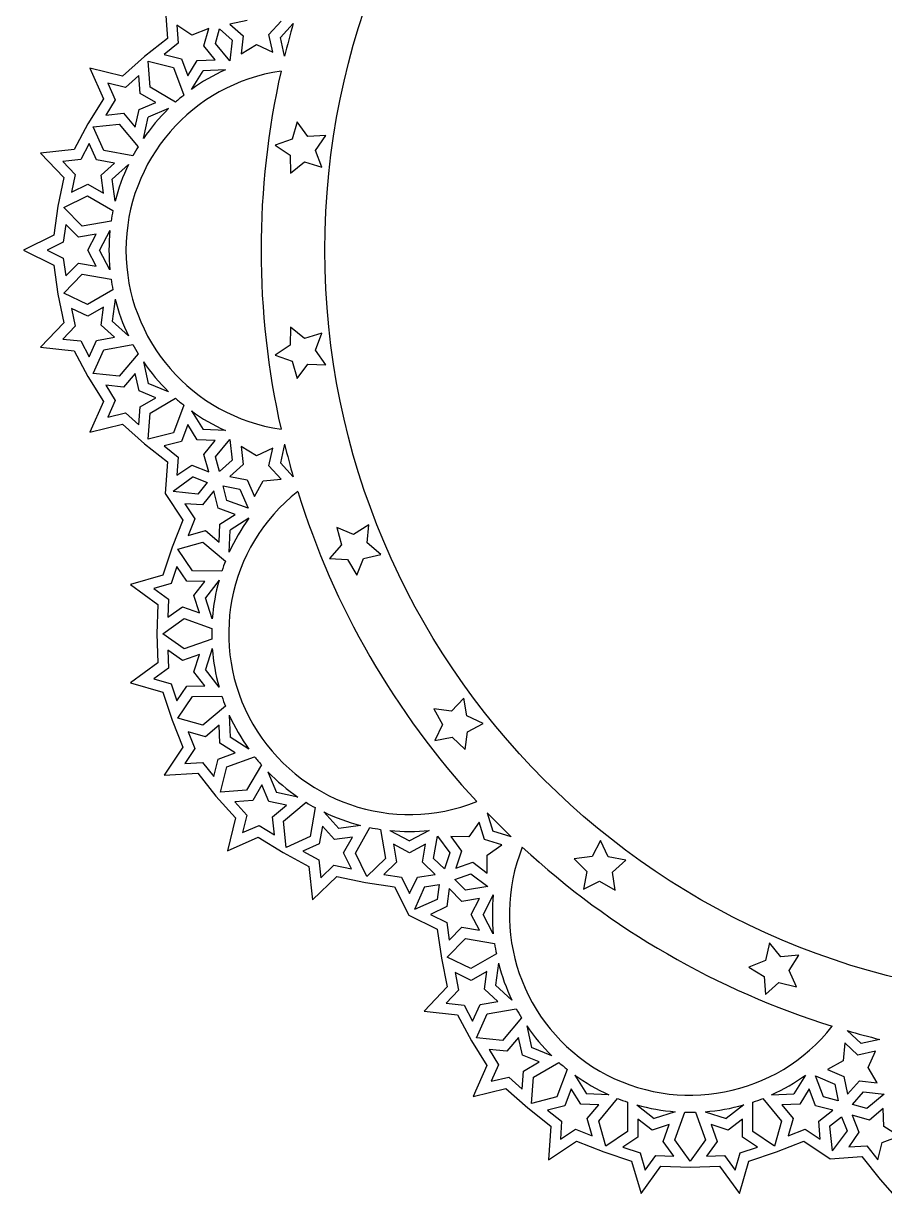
# Model space of a CAD drawing. Extents: x 129 to 581, y 103 to 417.
# Drawn here: x 129.5 to 230.7, y 114.5 to 252.9 of the extents above; entities that cross this region are included whole.
import ezdxf

# ---------------------------------------------------------------- set-up
doc = ezdxf.new("R2010")
doc.units = 0
doc.layers.get('0').update_dxf_attribs({"linetype": 'CONTINUOUS'})

msp = doc.modelspace()

# ---------------------------------------------------------------- linework, layer by layer
for p, q in [((146.161114, 254.921197), (146.40421, 251.194629)), ((147.534689, 252.742332), (147.672486, 250.629956)), ((149.295161, 251.566808), (147.534689, 252.742332)), ((151.261567, 252.350621), (149.295161, 251.566808)), ((150.687594, 250.313056), (151.261567, 252.350621)), ((152.045556, 250.601699), (152.527833, 252.313747)), ((152.527833, 252.313747), (154.025956, 250.99911)), ((155.806996, 253.306491), (153.730933, 252.89287)), ((153.730933, 252.89287), (155.322046, 251.496632)), ((158.349607, 251.6553), (159.786057, 253.210205)), ((161.21545, 252.946576), (159.690602, 251.295981)), ((146.40421, 251.194629), (143.70123, 249.062417)), ((154.025956, 250.99911), (153.738594, 248.564763)), ((155.322046, 251.496632), (155.073884, 249.394363)), ((158.816156, 249.590488), (158.349607, 251.6553)), ((160.185862, 249.104101), (159.690602, 251.295981)), ((147.672486, 250.629956), (146.01048, 249.318904)), ((146.01048, 249.318904), (148.062051, 248.797197)), ((152.040697, 248.685103), (150.687594, 250.313056)), ((153.738594, 248.564763), (152.045556, 250.601699)), ((155.073884, 249.394363), (156.893466, 250.47614)), ((156.893466, 250.47614), (158.816156, 249.590488)), ((143.70123, 249.062417), (141.132044, 246.770756)), ((144.382517, 245.45748), (144.153748, 248.523127)), ((144.153748, 248.523127), (147.133096, 247.765489)), ((148.062051, 248.797197), (148.795347, 246.811399)), ((148.795347, 246.811399), (149.92549, 248.601342)), ((149.92549, 248.601342), (152.040697, 248.685103)), ((137.28455, 247.710972), (138.878592, 244.085197)), ((141.132044, 246.770756), (137.28455, 247.710972)), ((143.047642, 246.832788), (141.467904, 245.423694)), ((143.205172, 244.721793), (143.047642, 246.832788)), ((147.133096, 247.765489), (148.331862, 244.519182)), ((149.229532, 245.197357), (150.61964, 247.399039)), ((153.221406, 247.502067), (150.61964, 247.399039)), ((139.411549, 245.926208), (140.263511, 243.988354)), ((141.467904, 245.423694), (139.411549, 245.926208)), ((147.371342, 243.713211), (144.382517, 245.45748)), ((138.878592, 244.085197), (137.067881, 241.1571)), ((140.263511, 243.988354), (139.150143, 242.187929)), ((145.033466, 243.654806), (143.205172, 244.721793)), ((139.150143, 242.187929), (141.256422, 242.399363)), ((141.256422, 242.399363), (142.624679, 240.784125)), ((142.624679, 240.784125), (143.074469, 242.852653)), ((143.074469, 242.852653), (145.033466, 243.654806)), ((146.547592, 242.946943), (144.137969, 241.960271)), ((137.067881, 241.1571), (135.43743, 238.124929)), ((137.677557, 240.805103), (140.736356, 241.112154)), ((140.736356, 241.112154), (142.973129, 238.471625)), ((143.584713, 239.415922), (144.137969, 241.960271)), ((161.65861, 241.380136), (161.083377, 239.342925)), ((162.925706, 239.684381), (161.65861, 241.380136)), ((138.941043, 238.00258), (137.677557, 240.805103)), ((165.040965, 239.766835), (162.925706, 239.684381)), ((163.81976, 238.037738), (165.040965, 239.766835)), ((137.216288, 238.838394), (136.213758, 236.973976)), ((138.08632, 236.908585), (137.216288, 238.838394)), ((161.083377, 239.342925), (159.079064, 238.661862)), ((159.079064, 238.661862), (160.83881, 237.485251)), ((135.43743, 238.124929), (131.500395, 237.692523)), ((131.500395, 237.692523), (134.238394, 234.830603)), ((136.213758, 236.973976), (134.109546, 236.74287)), ((140.169285, 236.531259), (138.08632, 236.908585)), ((142.346195, 237.385742), (138.941043, 238.00258)), ((160.83881, 237.485251), (160.867173, 235.368576)), ((164.55183, 236.051487), (163.81976, 238.037738)), ((134.109546, 236.74287), (135.572913, 235.213271)), ((138.602783, 235.107465), (140.169285, 236.531259)), ((141.834201, 236.383946), (139.907358, 234.632639)), ((160.867173, 235.368576), (162.529987, 236.678601)), ((162.529987, 236.678601), (164.55183, 236.051487)), ((134.238394, 234.830603), (133.53835, 231.459792)), ((135.572913, 235.213271), (135.142471, 233.14063)), ((135.142471, 233.14063), (137.049412, 234.059703)), ((137.049412, 234.059703), (138.887596, 233.009848)), ((138.887596, 233.009848), (138.602783, 235.107465)), ((140.257687, 232.052508), (139.907358, 234.632639)), ((134.231648, 231.337545), (137.000961, 232.672249)), ((137.000961, 232.672249), (140.005955, 230.955985)), ((133.53835, 231.459792), (133.043291, 228.052837)), ((136.377456, 229.136173), (134.231648, 231.337545)), ((134.470851, 229.331679), (134.166449, 227.236815)), ((135.948447, 227.815821), (134.470851, 229.331679)), ((139.788222, 229.721165), (136.377456, 229.136173)), ((139.649741, 228.604673), (138.438083, 226.299963)), ((133.043291, 228.052837), (129.491579, 226.299963)), ((134.166449, 227.236815), (132.26818, 226.299963)), ((138.034847, 228.173667), (135.948447, 227.815821)), ((137.049783, 226.299963), (138.034847, 228.173667)), ((129.491579, 226.299963), (133.043291, 224.547088)), ((132.26818, 226.299963), (134.166449, 225.363111)), ((138.034847, 224.426259), (137.049783, 226.299963)), ((139.649741, 223.995253), (138.438083, 226.299963)), ((133.043291, 224.547088), (133.53835, 221.140133)), ((134.166449, 225.363111), (134.470851, 223.268246)), ((134.470851, 223.268246), (135.948447, 224.784104)), ((135.948447, 224.784104), (138.034847, 224.426259)), ((134.231648, 221.26238), (136.377456, 223.463753)), ((136.377456, 223.463753), (139.788222, 222.87876)), ((140.005955, 221.64394), (137.000961, 219.927676)), ((133.53835, 221.140133), (134.238394, 217.769322)), ((137.000961, 219.927676), (134.231648, 221.26238)), ((140.257687, 220.547417), (139.907358, 217.967287)), ((135.142471, 219.459295), (135.572913, 217.386655)), ((137.049412, 218.540222), (135.142471, 219.459295)), ((138.887596, 219.590078), (137.049412, 218.540222)), ((138.602783, 217.49246), (138.887596, 219.590078)), ((134.238394, 217.769322), (131.500395, 214.907402)), ((140.169285, 216.068666), (138.602783, 217.49246)), ((141.834201, 216.215979), (139.907358, 217.967287)), ((135.572913, 217.386655), (134.109546, 215.857056)), ((138.08632, 215.69134), (140.169285, 216.068666)), ((160.867173, 217.231349), (160.83881, 215.114674)), ((162.529987, 215.921324), (160.867173, 217.231349)), ((164.55183, 216.548438), (162.529987, 215.921324)), ((163.81976, 214.562187), (164.55183, 216.548438)), ((131.500395, 214.907402), (135.43743, 214.474996)), ((134.109546, 215.857056), (136.213758, 215.625949)), ((136.213758, 215.625949), (137.216288, 213.761532)), ((137.216288, 213.761532), (138.08632, 215.69134)), ((138.941043, 214.597345), (142.346195, 215.214183)), ((160.83881, 215.114674), (159.079064, 213.938063)), ((135.43743, 214.474996), (137.067881, 211.442826)), ((137.677557, 211.794822), (138.941043, 214.597345)), ((142.973129, 214.128301), (140.736356, 211.487772)), ((159.079064, 213.938063), (161.083377, 213.257)), ((165.040965, 212.83309), (163.81976, 214.562187)), ((143.584713, 213.184003), (144.137969, 210.639655)), ((161.083377, 213.257), (161.65861, 211.21979)), ((161.65861, 211.21979), (162.925706, 212.915544)), ((162.925706, 212.915544), (165.040965, 212.83309)), ((137.067881, 211.442826), (138.878592, 208.514729)), ((140.736356, 211.487772), (137.677557, 211.794822)), ((142.624679, 211.8158), (141.256422, 210.200562)), ((143.074469, 209.747272), (142.624679, 211.8158)), ((146.547592, 209.652983), (144.137969, 210.639655)), ((141.256422, 210.200562), (139.150143, 210.411996)), ((139.150143, 210.411996), (140.263511, 208.611571)), ((145.033466, 208.945119), (143.074469, 209.747272)), ((138.878592, 208.514729), (137.28455, 204.888953)), ((140.263511, 208.611571), (139.411549, 206.673717)), ((143.047642, 205.767137), (143.205172, 207.878133)), ((143.205172, 207.878133), (145.033466, 208.945119)), ((144.382517, 207.142446), (147.371342, 208.886714)), ((148.331862, 208.080743), (147.133096, 204.834436)), ((139.411549, 206.673717), (141.467904, 207.176231)), ((141.467904, 207.176231), (143.047642, 205.767137)), ((144.153748, 204.076798), (144.382517, 207.142446)), ((149.229532, 207.402568), (150.61964, 205.200887)), ((137.28455, 204.888953), (141.132044, 205.829169)), ((141.132044, 205.829169), (143.70123, 203.537508)), ((148.795347, 205.788526), (148.062051, 203.802728)), ((149.92549, 203.998583), (148.795347, 205.788526)), ((153.221406, 205.097858), (150.61964, 205.200887)), ((147.133096, 204.834436), (144.153748, 204.076798)), ((148.062051, 203.802728), (146.01048, 203.281021)), ((152.040697, 203.914822), (149.92549, 203.998583)), ((150.687594, 202.28687), (152.040697, 203.914822)), ((152.045556, 201.998226), (153.738594, 204.035162)), ((153.738594, 204.035162), (154.025956, 201.600815)), ((143.70123, 203.537508), (146.40421, 201.405297)), ((146.01048, 203.281021), (147.672486, 201.969969)), ((151.261567, 200.249304), (150.687594, 202.28687)), ((156.893466, 202.123785), (155.073884, 203.205562)), ((155.073884, 203.205562), (155.322046, 201.103293)), ((158.816156, 203.009438), (156.893466, 202.123785)), ((158.349607, 200.944625), (158.816156, 203.009438)), ((160.185862, 203.495824), (159.690602, 201.303944)), ((146.40421, 201.405297), (146.161114, 197.678729)), ((147.672486, 201.969969), (147.534689, 199.857594)), ((147.534689, 199.857594), (149.295161, 201.033117)), ((149.295161, 201.033117), (151.261567, 200.249304)), ((152.527833, 200.286178), (152.045556, 201.998226)), ((154.025956, 201.600815), (152.527833, 200.286178)), ((155.322046, 201.103293), (153.730933, 199.707055)), ((159.786057, 199.38972), (158.349607, 200.944625)), ((161.21545, 199.65335), (159.690602, 201.303944)), ((149.440278, 199.652422), (147.075418, 197.923716)), ((149.440278, 199.652422), (151.08313, 198.997579)), ((153.730933, 199.707055), (155.806996, 199.293434)), ((151.08313, 198.997579), (149.9878, 197.609041)), ((152.978579, 198.60397), (154.93331, 198.214522)), ((153.416939, 196.880155), (152.978579, 198.60397)), ((154.93331, 198.214522), (155.901621, 195.962635)), ((155.806996, 199.293434), (156.643216, 197.348735)), ((156.643216, 197.348735), (157.678132, 199.195372)), ((157.678132, 199.195372), (159.786057, 199.38972)), ((146.161114, 197.678729), (148.234926, 194.572974)), ((149.9878, 197.609041), (147.075418, 197.923716)), ((151.863524, 198.002771), (150.552472, 196.340766)), ((152.385231, 195.951201), (151.863524, 198.002771)), ((155.901621, 195.962635), (153.416939, 196.880155)), ((148.440097, 196.478563), (149.615621, 194.718091)), ((150.552472, 196.340766), (148.440097, 196.478563)), ((154.371029, 195.217904), (152.385231, 195.951201)), ((148.234926, 194.572974), (146.960182, 191.374934)), ((149.615621, 194.718091), (148.831808, 192.751684)), ((152.497326, 191.972554), (152.581087, 194.087762)), ((152.581087, 194.087762), (154.371029, 195.217904)), ((155.985071, 194.78372), (153.78339, 193.393611)), ((170.088725, 193.994592), (168.298084, 192.865555)), ((169.89568, 191.886547), (170.088725, 193.994592)), ((148.831808, 192.751684), (150.869373, 193.325658)), ((150.869373, 193.325658), (152.497326, 191.972554)), ((153.680361, 190.791845), (153.78339, 193.393611)), ((168.298084, 192.865555), (166.352869, 193.700573)), ((166.352869, 193.700573), (166.873309, 191.648681)), ((146.960182, 191.374934), (145.881032, 188.105705)), ((147.621719, 191.134155), (150.580729, 191.967695)), ((149.352663, 188.593611), (147.621719, 191.134155)), ((150.580729, 191.967695), (153.242044, 189.755693)), ((166.873309, 191.648681), (165.478054, 190.056707)), ((171.522796, 190.532438), (169.89568, 191.886547)), ((165.478054, 190.056707), (167.590344, 189.917605)), ((167.590344, 189.917605), (168.673245, 188.098692)), ((168.673245, 188.098692), (169.458272, 190.064614)), ((169.458272, 190.064614), (171.522796, 190.532438)), ((147.508973, 189.117225), (146.845426, 187.107045)), ((148.700896, 187.367814), (147.508973, 189.117225)), ((152.813195, 188.577442), (149.352663, 188.593611)), ((145.881032, 188.105705), (142.078896, 186.996209)), ((142.078896, 186.996209), (145.272265, 184.653216)), ((146.845426, 187.107045), (144.813313, 186.514057)), ((150.817738, 187.357924), (148.700896, 187.367814)), ((149.522273, 185.68374), (150.817738, 187.357924)), ((152.482941, 187.501959), (150.889482, 185.442665)), ((144.813313, 186.514057), (146.520061, 185.261807)), ((150.167007, 183.667448), (149.522273, 185.68374)), ((145.272265, 184.653216), (145.168192, 181.212054)), ((146.520061, 185.261807), (146.456069, 183.145909)), ((146.456069, 183.145909), (148.174443, 184.382156)), ((148.174443, 184.382156), (150.167007, 183.667448)), ((151.682523, 182.962566), (150.889482, 185.442665)), ((145.872185, 181.212054), (148.367658, 183.007367)), ((148.367658, 183.007367), (151.625024, 181.838989)), ((145.168192, 181.212054), (145.272265, 177.770892)), ((148.367658, 179.416741), (145.872185, 181.212054)), ((151.625024, 180.58512), (148.367658, 179.416741)), ((148.174443, 178.041952), (146.456069, 179.278199)), ((146.456069, 179.278199), (146.520061, 177.162301)), ((150.167007, 178.756661), (148.174443, 178.041952)), ((149.522273, 176.740368), (150.167007, 178.756661)), ((151.682523, 179.461542), (150.889482, 176.981444)), ((145.272265, 177.770892), (142.078896, 175.4279)), ((146.520061, 177.162301), (144.813313, 175.910051)), ((144.813313, 175.910051), (146.845426, 175.317063)), ((150.817738, 175.066185), (149.522273, 176.740368)), ((152.482941, 174.92215), (150.889482, 176.981444)), ((142.078896, 175.4279), (145.881032, 174.318404)), ((146.845426, 175.317063), (147.508973, 173.306883)), ((147.508973, 173.306883), (148.700896, 175.056294)), ((148.700896, 175.056294), (150.817738, 175.066185)), ((145.881032, 174.318404), (146.960182, 171.049174)), ((147.621719, 171.289954), (149.352663, 173.830498)), ((149.352663, 173.830498), (152.813195, 173.846666)), ((181.27432, 173.642302), (179.836911, 172.088285)), ((181.633455, 171.556124), (181.27432, 173.642302)), ((153.242044, 172.668415), (150.580729, 170.456413)), ((177.741858, 172.391392), (178.775633, 170.544116)), ((179.836911, 172.088285), (177.741858, 172.391392)), ((146.960182, 171.049174), (148.234926, 167.851134)), ((150.580729, 170.456413), (147.621719, 171.289954)), ((152.497326, 170.451554), (150.869373, 169.098451)), ((152.581087, 168.336347), (152.497326, 170.451554)), ((153.680361, 171.632263), (153.78339, 169.030497)), ((178.775633, 170.544116), (177.839954, 168.645269)), ((183.555598, 170.669284), (181.633455, 171.556124)), ((181.682503, 169.683062), (183.555598, 170.669284)), ((148.831808, 169.672424), (149.615621, 167.706018)), ((150.869373, 169.098451), (148.831808, 169.672424)), ((155.985071, 167.640388), (153.78339, 169.030497)), ((177.839954, 168.645269), (179.916272, 169.057607)), ((179.916272, 169.057607), (181.433043, 167.580947)), ((181.433043, 167.580947), (181.682503, 169.683062)), ((148.234926, 167.851134), (146.035491, 164.557245)), ((149.615621, 167.706018), (148.440097, 165.945545)), ((154.371029, 167.206204), (152.581087, 168.336347)), ((151.863524, 164.421337), (152.385231, 166.472907)), ((152.385231, 166.472907), (154.371029, 167.206204)), ((153.416939, 165.543953), (156.663246, 166.742719)), ((146.035491, 164.557245), (149.9878, 164.815067)), ((148.440097, 165.945545), (150.552472, 166.083342)), ((149.9878, 164.815067), (152.120012, 162.112087)), ((150.552472, 166.083342), (151.863524, 164.421337)), ((152.659302, 162.564605), (153.416939, 165.543953)), ((157.469218, 165.782199), (155.724949, 162.793374)), ((158.235486, 164.958448), (159.222158, 162.548826)), ((157.527623, 163.444323), (156.460636, 161.616029)), ((158.329776, 161.485326), (157.527623, 163.444323)), ((152.120012, 162.112087), (154.411673, 159.542901)), ((155.724949, 162.793374), (152.659302, 162.564605)), ((161.766507, 161.99557), (159.222158, 162.548826)), ((156.460636, 161.616029), (154.349641, 161.458499)), ((154.349641, 161.458499), (155.758734, 159.878761)), ((160.398303, 161.035536), (158.329776, 161.485326)), ((158.783066, 159.667279), (160.398303, 161.035536)), ((160.070275, 159.147213), (162.710804, 161.383986)), ((163.796686, 160.757052), (163.179848, 157.3519)), ((154.411673, 159.542901), (153.471456, 155.695406)), ((155.758734, 159.878761), (155.256221, 157.822406)), ((158.9945, 157.561), (158.783066, 159.667279)), ((164.798482, 160.245058), (166.54979, 158.318215)), ((184.019589, 160.155424), (184.686621, 158.009569)), ((155.256221, 157.822406), (157.194075, 158.674367)), ((157.194075, 158.674367), (158.9945, 157.561)), ((160.377326, 156.088414), (160.070275, 159.147213)), ((164.65117, 158.580142), (164.273844, 156.497177)), ((166.074963, 157.01364), (164.65117, 158.580142)), ((169.12992, 158.668544), (166.54979, 158.318215)), ((168.51018, 155.411818), (170.226444, 158.416811)), ((171.461264, 158.199079), (172.046256, 154.788312)), ((172.577756, 158.060597), (174.882466, 156.84894)), ((177.187176, 158.060597), (174.882466, 156.84894)), ((183.076582, 159.049347), (181.854309, 157.321005)), ((183.704945, 157.027893), (183.076582, 159.049347)), ((186.832475, 157.342537), (184.686621, 158.009569)), ((153.471456, 155.695406), (157.097232, 157.289449)), ((157.097232, 157.289449), (160.025329, 155.478738)), ((163.179848, 157.3519), (160.377326, 156.088414)), ((164.273844, 156.497177), (162.344035, 155.627145)), ((168.172581, 157.298453), (166.074963, 157.01364)), ((167.122725, 155.460269), (168.172581, 157.298453)), ((177.718676, 154.788312), (178.166422, 157.39887)), ((178.166422, 157.39887), (179.632458, 155.434344)), ((181.854309, 157.321005), (179.737617, 157.34806)), ((179.737617, 157.34806), (181.003665, 155.651522)), ((185.726399, 156.39953), (183.704945, 157.027893)), ((197.346336, 156.878546), (196.360114, 155.005451)), ((198.233176, 154.956403), (197.346336, 156.878546)), ((160.025329, 155.478738), (163.057499, 153.848287)), ((162.344035, 155.627145), (164.208452, 154.624615)), ((168.041798, 153.553328), (167.122725, 155.460269)), ((169.844884, 152.642505), (168.51018, 155.411818)), ((173.008762, 156.445704), (173.366608, 154.359304)), ((174.882466, 155.46064), (173.008762, 156.445704)), ((176.75617, 156.445704), (174.882466, 155.46064)), ((176.398324, 154.359304), (176.75617, 156.445704)), ((179.632458, 155.434344), (178.992364, 153.546774)), ((181.003665, 155.651522), (180.323841, 153.646789)), ((183.998056, 155.177257), (185.726399, 156.39953)), ((184.025112, 153.060565), (183.998056, 155.177257)), ((163.057499, 153.848287), (163.489906, 149.911252)), ((164.208452, 154.624615), (164.439559, 152.520403)), ((164.439559, 152.520403), (165.969158, 153.98377)), ((165.969158, 153.98377), (168.041798, 153.553328)), ((172.046256, 154.788312), (169.844884, 152.642505)), ((173.366608, 154.359304), (171.85075, 152.881707)), ((177.914183, 152.881707), (176.398324, 154.359304)), ((178.992364, 153.546774), (177.718676, 154.788312)), ((180.323841, 153.646789), (182.328574, 154.326614)), ((182.328574, 154.326614), (184.025112, 153.060565)), ((196.360114, 155.005451), (194.257999, 154.755991)), ((194.257999, 154.755991), (195.734659, 153.23922)), ((200.319354, 154.597269), (198.233176, 154.956403)), ((198.765336, 153.159859), (200.319354, 154.597269)), ((163.489906, 149.911252), (166.351825, 152.64925)), ((166.351825, 152.64925), (169.722637, 151.949207)), ((171.85075, 152.881707), (173.945614, 152.577306)), ((173.945614, 152.577306), (174.882466, 150.679036)), ((174.882466, 150.679036), (175.819318, 152.577306)), ((175.819318, 152.577306), (177.914183, 152.881707)), ((180.223825, 152.315312), (182.111396, 152.955406)), ((182.111396, 152.955406), (184.075922, 151.48937)), ((195.734659, 153.23922), (195.32232, 151.162902)), ((199.068444, 151.064807), (198.765336, 153.159859)), ((169.722637, 151.949207), (173.129592, 151.454147)), ((173.129592, 151.454147), (174.782348, 148.105297)), ((176.63534, 151.454147), (175.451665, 148.774614)), ((176.63534, 151.454147), (178.385514, 151.708463)), ((178.385514, 151.708463), (178.131199, 149.958289)), ((179.558759, 151.237131), (179.254357, 149.142266)), ((181.036356, 149.721273), (179.558759, 151.237131)), ((181.465364, 151.041624), (180.223825, 152.315312)), ((184.075922, 151.48937), (181.465364, 151.041624)), ((195.32232, 151.162902), (197.221168, 152.098581)), ((197.221168, 152.098581), (199.068444, 151.064807)), ((178.131199, 149.958289), (175.451665, 148.774614)), ((183.122756, 150.079118), (181.036356, 149.721273)), ((182.137691, 148.205414), (183.122756, 150.079118)), ((184.737649, 150.510124), (183.525991, 148.205414)), ((179.254357, 149.142266), (177.356088, 148.205414)), ((177.356088, 148.205414), (179.254357, 147.268562)), ((183.122756, 146.331711), (182.137691, 148.205414)), ((184.737649, 145.900704), (183.525991, 148.205414)), ((174.782348, 148.105297), (178.131199, 146.45254)), ((179.254357, 147.268562), (179.558759, 145.173698)), ((178.131199, 146.45254), (178.626259, 143.045585)), ((179.558759, 145.173698), (181.036356, 146.689556)), ((181.036356, 146.689556), (183.122756, 146.331711)), ((179.319556, 143.167832), (181.465364, 145.369204)), ((181.465364, 145.369204), (184.876131, 144.784212)), ((217.20949, 144.845744), (216.741666, 142.78122)), ((218.563599, 143.218628), (217.20949, 144.845744)), ((178.626259, 143.045585), (179.326302, 139.674774)), ((182.08887, 141.833128), (179.319556, 143.167832)), ((185.093863, 143.549392), (182.08887, 141.833128)), ((216.741666, 142.78122), (214.775743, 141.996193)), ((220.671643, 143.411673), (218.563599, 143.218628)), ((219.542606, 141.621033), (220.671643, 143.411673)), ((180.23038, 141.364747), (180.660822, 139.292106)), ((182.137321, 140.445674), (180.23038, 141.364747)), ((183.975505, 141.495529), (182.137321, 140.445674)), ((183.690692, 139.397912), (183.975505, 141.495529)), ((185.345595, 142.452869), (184.995267, 139.872738)), ((214.775743, 141.996193), (216.594656, 140.913293)), ((220.377625, 139.675818), (219.542606, 141.621033)), ((216.594656, 140.913293), (216.733758, 138.801003)), ((216.733758, 138.801003), (218.325733, 140.196257)), ((218.325733, 140.196257), (220.377625, 139.675818)), ((179.326302, 139.674774), (176.588304, 136.812854)), ((180.660822, 139.292106), (179.197454, 137.762507)), ((185.257194, 137.974118), (183.690692, 139.397912)), ((186.92211, 138.121431), (184.995267, 139.872738)), ((179.197454, 137.762507), (181.301666, 137.531401)), ((181.301666, 137.531401), (182.304196, 135.666983)), ((182.304196, 135.666983), (183.174229, 137.596792)), ((183.174229, 137.596792), (185.257194, 137.974118)), ((184.028952, 136.502797), (187.434103, 137.119635)), ((176.588304, 136.812854), (180.525339, 136.380448)), ((180.525339, 136.380448), (182.15579, 133.348277)), ((182.765466, 133.700274), (184.028952, 136.502797)), ((188.061038, 136.033752), (185.824265, 133.393223)), ((188.672622, 135.089455), (189.225877, 132.545106)), ((226.330401, 134.538399), (227.980996, 133.013551)), ((182.15579, 133.348277), (183.966501, 130.42018)), ((185.824265, 133.393223), (182.765466, 133.700274)), ((187.712587, 133.721252), (186.344331, 132.106014)), ((188.162378, 131.652724), (187.712587, 133.721252)), ((226.066772, 133.109005), (225.872424, 131.00108)), ((227.621677, 131.672556), (226.066772, 133.109005)), ((230.172876, 133.508811), (227.980996, 133.013551)), ((186.344331, 132.106014), (184.238051, 132.317448)), ((184.238051, 132.317448), (185.351419, 130.517023)), ((190.121374, 130.850571), (188.162378, 131.652724)), ((191.6355, 131.558434), (189.225877, 132.545106)), ((229.686489, 132.139105), (227.621677, 131.672556)), ((228.800837, 130.216414), (229.686489, 132.139105)), ((183.966501, 130.42018), (182.372458, 126.794405)), ((185.351419, 130.517023), (184.499457, 128.579169)), ((188.293081, 129.783584), (190.121374, 130.850571)), ((189.470426, 129.047898), (192.459251, 130.792166)), ((225.872424, 131.00108), (224.025787, 129.966164)), ((229.882614, 128.396833), (228.800837, 130.216414)), ((184.499457, 128.579169), (186.555813, 129.081683)), ((186.555813, 129.081683), (188.135551, 127.672589)), ((188.135551, 127.672589), (188.293081, 129.783584)), ((189.241657, 125.98225), (189.470426, 129.047898)), ((193.41977, 129.986195), (192.221005, 126.739888)), ((194.31744, 129.30802), (195.707549, 127.106338)), ((221.460772, 129.30802), (220.070663, 127.106338)), ((222.639687, 129.22457), (224.891574, 128.256259)), ((223.557207, 126.739888), (222.639687, 129.22457)), ((224.025787, 129.966164), (225.970486, 129.129944)), ((225.970486, 129.129944), (226.384107, 127.053882)), ((182.372458, 126.794405), (186.219953, 127.734621)), ((186.219953, 127.734621), (188.789139, 125.44296)), ((193.883256, 127.693978), (193.149959, 125.70818)), ((195.013399, 125.904035), (193.883256, 127.693978)), ((221.894956, 127.693978), (220.764813, 125.904035)), ((222.628253, 125.70818), (221.894956, 127.693978)), ((224.891574, 128.256259), (225.281022, 126.301528)), ((226.384107, 127.053882), (227.780345, 128.644994)), ((227.780345, 128.644994), (229.882614, 128.396833)), ((192.221005, 126.739888), (189.241657, 125.98225)), ((198.309315, 127.00331), (195.707549, 127.106338)), ((197.133465, 123.903678), (199.345467, 126.564992)), ((200.523718, 126.136144), (200.50755, 122.675611)), ((215.270662, 122.675611), (215.254494, 126.136144)), ((216.432745, 126.564992), (218.644747, 123.903678)), ((217.468897, 127.00331), (220.070663, 127.106338)), ((225.281022, 126.301528), (223.557207, 126.739888)), ((226.96323, 125.850781), (228.277867, 127.348904)), ((228.277867, 127.348904), (230.712214, 127.061543)), ((230.712214, 127.061543), (228.675278, 125.368505)), ((188.789139, 125.44296), (191.492119, 123.310748)), ((193.149959, 125.70818), (191.098389, 125.186473)), ((191.098389, 125.186473), (192.760394, 123.875421)), ((197.128606, 125.820274), (195.013399, 125.904035)), ((195.775503, 124.192321), (197.128606, 125.820274)), ((201.599201, 125.805889), (203.658495, 124.21243)), ((206.138594, 125.005472), (203.658495, 124.21243)), ((206.093793, 121.690606), (207.262171, 124.947973)), ((208.51604, 124.947973), (209.684419, 121.690606)), ((209.639618, 125.005472), (212.119716, 124.21243)), ((214.17901, 125.805889), (212.119716, 124.21243)), ((220.764813, 125.904035), (218.649606, 125.820274)), ((218.649606, 125.820274), (220.002709, 124.192321)), ((224.679823, 125.186473), (222.628253, 125.70818)), ((223.017818, 123.875421), (224.679823, 125.186473)), ((228.675278, 125.368505), (226.96323, 125.850781)), ((230.591874, 125.363646), (228.963921, 124.010542)), ((230.675635, 123.248438), (230.591874, 125.363646)), ((191.492119, 123.310748), (191.234297, 119.358439)), ((192.760394, 123.875421), (192.622597, 121.763045)), ((196.349476, 122.154756), (195.775503, 124.192321)), ((197.967005, 120.944668), (197.133465, 123.903678)), ((201.743236, 124.140686), (201.733346, 122.023844)), ((203.41742, 122.845222), (201.743236, 124.140686)), ((205.433712, 123.489955), (203.41742, 122.845222)), ((204.719004, 121.497392), (205.433712, 123.489955)), ((210.344499, 123.489955), (211.059208, 121.497392)), ((212.360792, 122.845222), (210.344499, 123.489955)), ((214.034976, 124.140686), (212.360792, 122.845222)), ((214.044866, 122.023844), (214.034976, 124.140686)), ((218.644747, 123.903678), (217.811206, 120.944668)), ((220.002709, 124.192321), (219.428736, 122.154756)), ((223.155615, 121.763045), (223.017818, 123.875421)), ((224.286093, 123.310748), (225.67463, 124.406079)), ((224.286093, 123.310748), (224.600767, 120.398366)), ((225.67463, 124.406079), (226.329474, 122.763226)), ((228.963921, 124.010542), (226.926356, 124.584516)), ((226.926356, 124.584516), (227.710169, 122.618109)), ((192.622597, 121.763045), (194.383069, 122.938569)), ((194.383069, 122.938569), (196.349476, 122.154756)), ((200.50755, 122.675611), (197.967005, 120.944668)), ((201.733346, 122.023844), (199.983935, 120.831921)), ((215.794277, 120.831921), (214.044866, 122.023844)), ((217.811206, 120.944668), (215.270662, 122.675611)), ((219.428736, 122.154756), (221.395143, 122.938569)), ((221.395143, 122.938569), (223.155615, 121.763045)), ((226.329474, 122.763226), (224.600767, 120.398366)), ((227.710169, 122.618109), (226.534645, 120.857637)), ((230.47978, 121.384999), (232.465578, 122.118295)), ((232.465578, 122.118295), (230.675635, 123.248438)), ((191.234297, 119.358439), (194.528186, 121.557874)), ((194.528186, 121.557874), (197.726226, 120.283131)), ((199.983935, 120.831921), (201.994115, 120.168375)), ((205.955251, 119.779017), (204.719004, 121.497392)), ((207.889106, 119.195134), (206.093793, 121.690606)), ((209.684419, 121.690606), (207.889106, 119.195134)), ((211.059208, 121.497392), (209.822961, 119.779017)), ((213.784097, 120.168375), (215.794277, 120.831921)), ((218.051986, 120.283131), (221.250026, 121.557874)), ((221.250026, 121.557874), (224.35578, 119.484063)), ((226.534645, 120.857637), (228.647021, 120.995434)), ((228.647021, 120.995434), (229.958073, 119.333429)), ((229.958073, 119.333429), (230.47978, 121.384999)), ((197.726226, 120.283131), (200.995455, 119.20398)), ((200.995455, 119.20398), (202.104951, 115.401844)), ((201.994115, 120.168375), (202.587103, 118.136262)), ((202.587103, 118.136262), (203.839353, 119.84301)), ((203.839353, 119.84301), (205.955251, 119.779017)), ((209.822961, 119.779017), (211.938859, 119.84301)), ((211.938859, 119.84301), (213.191109, 118.136262)), ((213.191109, 118.136262), (213.784097, 120.168375)), ((213.67326, 115.401844), (214.782756, 119.20398)), ((214.782756, 119.20398), (218.051986, 120.283131)), ((224.35578, 119.484063), (228.082348, 119.727159)), ((228.082348, 119.727159), (230.21456, 117.024179)), ((202.104951, 115.401844), (204.447944, 118.595214)), ((204.447944, 118.595214), (207.889106, 118.491141)), ((207.889106, 118.491141), (211.330268, 118.595214)), ((211.330268, 118.595214), (213.67326, 115.401844)), ((230.21456, 117.024179), (232.506221, 114.454992))]:
    msp.add_line(p, q)
msp.add_circle((252.977014, 226.299963), 88.043196)
for centre, radius, start, end in [((252.977014, 226.299963), 95.552219, 163.807247, 166.192753), ((162.801197, 226.299963), 21.26589, 98.189139, 261.810861), ((162.801197, 226.299963), 23.26589, 114.314979, 125.685021), ((252.977014, 226.299963), 95.552219, 167.274026, 192.725974), ((162.801197, 226.299963), 23.26589, 128.455892, 131.544108), ((162.801197, 226.299963), 23.26589, 134.314979, 145.685021), ((162.801197, 226.299963), 23.26589, 148.455892, 151.544108), ((162.801197, 226.299963), 23.26589, 154.314979, 165.685021), ((162.801197, 226.299963), 23.26589, 168.455892, 171.544108), ((162.801197, 226.299963), 23.26589, 174.314979, 185.685021), ((162.801197, 226.299963), 23.26589, 188.455892, 191.544108), ((162.801197, 226.299963), 23.26589, 194.314979, 205.685021), ((162.801197, 226.299963), 23.26589, 208.455892, 211.544108), ((162.801197, 226.299963), 23.26589, 214.314979, 225.685021), ((162.801197, 226.299963), 23.26589, 228.455892, 231.544108), ((162.801197, 226.299963), 23.26589, 234.314979, 245.685021), ((252.977014, 226.299963), 95.552219, 193.807247, 196.192753), ((174.882466, 181.212054), 21.26589, 128.189139, 291.810861), ((252.977014, 226.299963), 95.552219, 197.274026, 222.725974), ((174.882466, 181.212054), 23.26589, 144.314979, 155.685021), ((174.882466, 181.212054), 23.26589, 158.455892, 161.544108), ((174.882466, 181.212054), 23.26589, 164.314979, 175.685021), ((174.882466, 181.212054), 23.26589, 178.455892, 181.544108), ((174.882466, 181.212054), 23.26589, 184.314979, 195.685021), ((174.882466, 181.212054), 23.26589, 198.455892, 201.544108), ((174.882466, 181.212054), 23.26589, 204.314979, 215.685021), ((174.882466, 181.212054), 23.26589, 218.455892, 221.544108), ((174.882466, 181.212054), 23.26589, 224.314979, 235.685021), ((174.882466, 181.212054), 23.26589, 238.455892, 241.544108), ((174.882466, 181.212054), 23.26589, 244.314979, 255.685021), ((252.977014, 226.299963), 95.552219, 223.807247, 226.192753), ((174.882466, 181.212054), 23.26589, 258.455892, 261.544108), ((174.882466, 181.212054), 23.26589, 264.314979, 275.685021), ((207.889106, 148.205414), 21.26589, 158.189139, 321.810861), ((252.977014, 226.299963), 95.552219, 227.274026, 252.725974), ((207.889106, 148.205414), 23.26589, 174.314979, 185.685021), ((207.889106, 148.205414), 23.26589, 188.455892, 191.544108), ((207.889106, 148.205414), 23.26589, 194.314979, 205.685021), ((207.889106, 148.205414), 23.26589, 208.455892, 211.544108), ((207.889106, 148.205414), 23.26589, 214.314979, 225.685021), ((252.977014, 226.299963), 95.552219, 253.807247, 256.192753), ((207.889106, 148.205414), 23.26589, 228.455892, 231.544108), ((207.889106, 148.205414), 23.26589, 234.314979, 245.685021), ((207.889106, 148.205414), 23.26589, 294.314979, 305.685021), ((207.889106, 148.205414), 23.26589, 248.455892, 251.544108), ((207.889106, 148.205414), 23.26589, 288.455892, 291.544108), ((207.889106, 148.205414), 23.26589, 254.314979, 265.685021), ((207.889106, 148.205414), 23.26589, 268.455892, 271.544108), ((207.889106, 148.205414), 23.26589, 274.314979, 285.685021)]:
    msp.add_arc(centre, radius, start, end)

doc.saveas('drawing.dxf')
